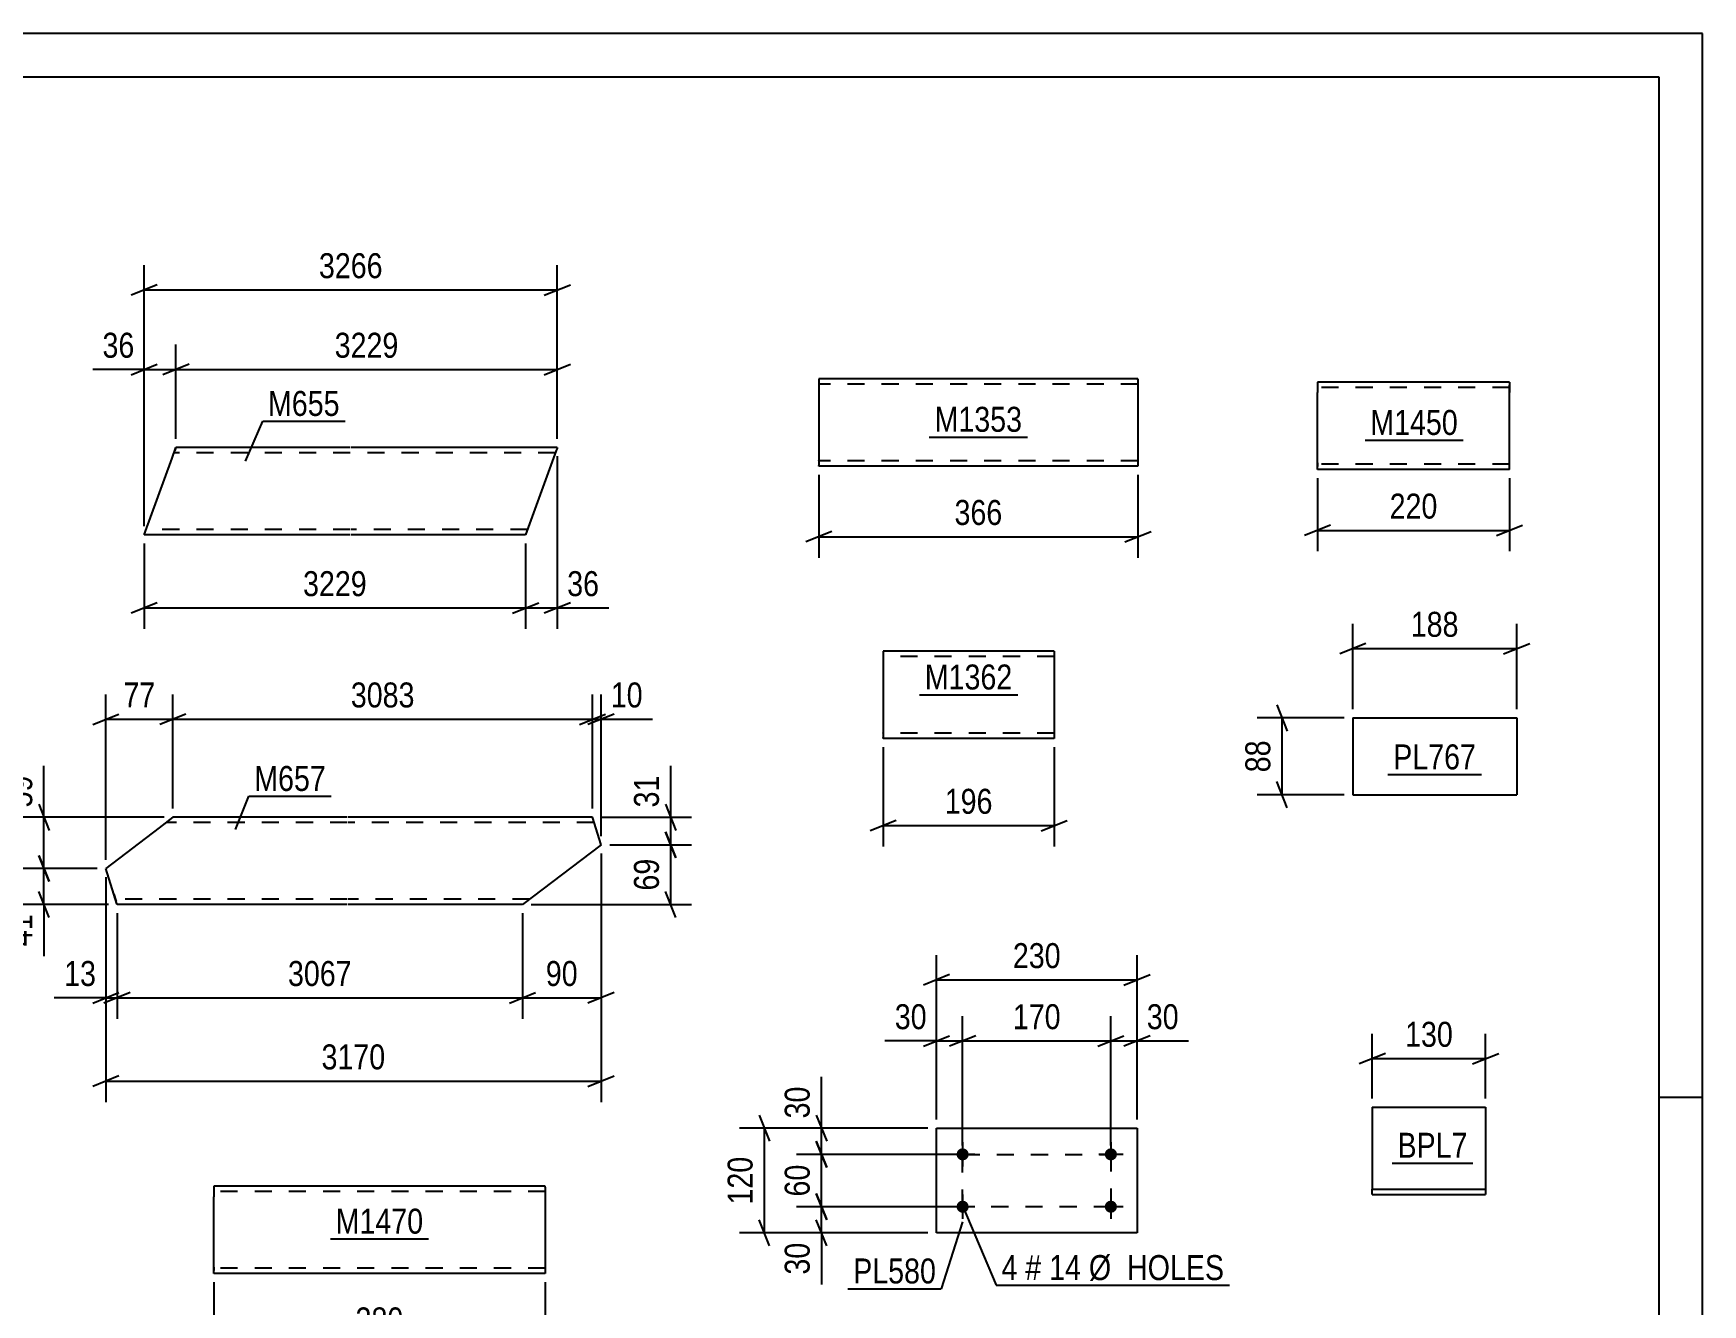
# Model space of a CAD drawing. Header units: millimetres. Extents: x 0 to 594, y 0 to 420.
# Drawn here: x 402.6 to 594, y 274.3 to 420 of the extents above; entities that cross this region are included whole.
import ezdxf

# ---------------------------------------------------------------- set-up
doc = ezdxf.new("R2010")
doc.units = ezdxf.units.MM
doc.linetypes.add('DXK_LINE_DOT2', pattern=[3.9198, 1.9599, -1.9599])
doc.styles.add('Arial Narrow', font='ARIALN.TTF', dxfattribs={"height": 0.2})

# ---------------------------------------------------------------- blocks, each defined once
blk = doc.blocks.new('Unknown-232816030-39086 - 69771')
at = {"color": 5, "linetype": 'Continuous'}
for p, q in [((594, 420), (0, 420)), ((594, 0), (594, 420)), ((589, 415), (5, 415)), ((589, 5), (589, 415)), ((594, 298), (589, 298))]:
    blk.add_line(p, q, dxfattribs=at)
blk = doc.blocks.new('Part-232816030-69908 - 69907')
at = {"color": 2, "linetype": 'Continuous'}
for p, q in [((529.25, 380.39), (492.65, 380.39)), ((492.65, 380.39), (492.65, 370.48)), ((529.25, 380.39), (529.25, 370.39)), ((492.65, 370.39), (492.65, 370.48)), ((529.25, 370.39), (492.65, 370.39))]:
    blk.add_line(p, q, dxfattribs=at)
at = {"color": 7, "linetype": 'DXK_LINE_DOT2'}
for p, q in [((529.25, 379.79), (492.65, 379.79)), ((529.25, 380.29), (529.25, 380.39)), ((492.65, 370.99), (492.65, 371.03)), ((529.25, 370.99), (492.65, 370.99)), ((529.25, 370.99), (529.25, 371.03))]:
    blk.add_line(p, q, dxfattribs=at)
blk = doc.blocks.new('Part-232816030-69915 - 69914')
at = {"color": 2, "linetype": 'Continuous'}
for p, q in [((506.14, 282.5), (506.14, 294.5)), ((506.14, 294.5), (529.14, 294.5)), ((529.14, 294.5), (529.14, 282.5)), ((529.14, 282.5), (506.14, 282.5))]:
    blk.add_line(p, q, dxfattribs=at)
blk = doc.blocks.new('Bolt-232816030-69916 - 69914')
at = {"linetype": 'Continuous'}
for points in [[(509.14, 290.8, -1), (509.14, 292.2, -1)], [(526.14, 290.8, -1), (526.14, 292.2, -1)], [(509.14, 284.8, -1), (509.14, 286.2, -1)], [(526.14, 284.8, -1), (526.14, 286.2, -1)]]:
    blk.add_hatch(color=1, dxfattribs=at).paths.add_polyline_path(points)
at = {"color": 1, "linetype": 'Continuous'}
for p, q in [((509.14, 292.9), (509.14, 290.1)), ((526.14, 292.9), (526.14, 290.1)), ((510.54, 291.5), (507.74, 291.5)), ((527.54, 291.5), (524.74, 291.5)), ((510.54, 285.5), (507.74, 285.5)), ((509.14, 286.9), (509.14, 284.1)), ((527.54, 285.5), (524.74, 285.5)), ((526.14, 286.9), (526.14, 284.1))]:
    blk.add_line(p, q, dxfattribs=at)
blk = doc.blocks.new('Part-232816030-70000 - 69999')
at = {"color": 2, "linetype": 'Continuous'}
for p, q in [((549.84, 380.02), (549.84, 378.82)), ((571.85, 380.02), (549.84, 380.02)), ((571.85, 380.02), (571.85, 379.93)), ((571.85, 379.93), (571.85, 378.82)), ((549.84, 370.76), (549.84, 378.82)), ((571.85, 370.02), (571.85, 378.82)), ((549.84, 370.11), (549.84, 370.76)), ((549.84, 370.02), (549.84, 370.11)), ((571.85, 370.02), (549.84, 370.02))]:
    blk.add_line(p, q, dxfattribs=at)
at = {"color": 7, "linetype": 'DXK_LINE_DOT2'}
for p, q in [((571.85, 379.42), (549.84, 379.42)), ((571.85, 378.82), (571.85, 379.67)), ((549.84, 370.76), (549.84, 370.37)), ((549.84, 370.62), (549.84, 370.66)), ((571.85, 370.62), (549.84, 370.62)), ((549.84, 370.02), (549.84, 370.02)), ((571.85, 370.62), (571.85, 370.66))]:
    blk.add_line(p, q, dxfattribs=at)
blk = doc.blocks.new('Part-232816030-70007 - 70006')
at = {"color": 2, "linetype": 'Continuous'}
for p, q in [((519.64, 349.19), (500.02, 349.19)), ((500.02, 349.19), (500.02, 339.28)), ((519.64, 349.19), (519.64, 339.19)), ((500.02, 339.19), (500.02, 339.28)), ((519.64, 339.19), (500.02, 339.19))]:
    blk.add_line(p, q, dxfattribs=at)
at = {"color": 7, "linetype": 'DXK_LINE_DOT2'}
for p, q in [((519.64, 348.59), (500.02, 348.59)), ((500.02, 339.79), (500.02, 339.84)), ((519.64, 339.79), (500.02, 339.79)), ((519.64, 339.79), (519.64, 339.84))]:
    blk.add_line(p, q, dxfattribs=at)
blk = doc.blocks.new('Part-232816030-70017 - 70016')
at = {"color": 2, "linetype": 'Continuous'}
for p, q in [((423.25, 287.84), (423.25, 286.64)), ((461.27, 287.84), (423.25, 287.84)), ((461.27, 287.75), (461.27, 287.84)), ((461.27, 287.75), (461.27, 286.64)), ((423.25, 278.58), (423.25, 286.64)), ((461.27, 286.64), (461.27, 277.84)), ((423.25, 277.93), (423.25, 278.58)), ((423.25, 277.84), (423.25, 277.93)), ((461.27, 277.84), (423.25, 277.84))]:
    blk.add_line(p, q, dxfattribs=at)
at = {"color": 7, "linetype": 'DXK_LINE_DOT2'}
for p, q in [((461.27, 287.24), (423.25, 287.24)), ((461.27, 287.49), (461.27, 286.64)), ((423.25, 278.58), (423.25, 278.19)), ((423.25, 278.44), (423.25, 278.49)), ((461.27, 278.44), (423.25, 278.44)), ((423.25, 277.84), (423.25, 277.84)), ((461.27, 278.49), (461.27, 278.58)), ((461.27, 278.44), (461.27, 278.49)), ((461.27, 278.44), (461.27, 278.49))]:
    blk.add_line(p, q, dxfattribs=at)
blk = doc.blocks.new('Part-232816030-70041 - 70040')
at = {"color": 2, "linetype": 'Continuous'}
for p, q in [((553.88, 341.53), (553.88, 332.73)), ((553.88, 341.53), (572.68, 341.53)), ((572.68, 341.53), (572.68, 332.73)), ((553.88, 332.73), (572.68, 332.73))]:
    blk.add_line(p, q, dxfattribs=at)
blk = doc.blocks.new('Part-232816030-70048 - 70047')
at = {"color": 2, "linetype": 'Continuous'}
for p, q in [((556.12, 296.9), (556.12, 287.5)), ((556.12, 296.9), (569.12, 296.9)), ((569.12, 296.9), (569.12, 296.86)), ((569.12, 296.86), (569.12, 287.5)), ((556.12, 287.5), (569.12, 287.5)), ((556.12, 286.95), (556.12, 287.5)), ((569.12, 287.5), (569.12, 287.46)), ((569.12, 287.46), (569.12, 286.95)), ((556.12, 286.9), (556.12, 286.95)), ((556.12, 286.9), (569.12, 286.9)), ((569.12, 286.9), (569.12, 286.95))]:
    blk.add_line(p, q, dxfattribs=at)
at = {"color": 7, "linetype": 'DXK_LINE_DOT2'}
for p, q in [((569.12, 287.5), (569.12, 286.9)), ((556.12, 286.9), (556.12, 286.95))]:
    blk.add_line(p, q, dxfattribs=at)
blk = doc.blocks.new('Part-232816030-55037 - 55036')
at = {"color": 2, "linetype": 'Continuous'}
for p, q in [((418.48, 371.32), (418.92, 372.52)), ((438.92, 372.52), (418.92, 372.52)), ((462.66, 372.52), (439.02, 372.52)), ((462.53, 372.17), (459.02, 362.52)), ((462.63, 372.43), (462.53, 372.17)), ((462.66, 372.52), (462.63, 372.43)), ((415.28, 362.52), (418.48, 371.32)), ((438.92, 362.52), (415.28, 362.52)), ((459.02, 362.52), (439.02, 362.52))]:
    blk.add_line(p, q, dxfattribs=at)
at = {"color": 7, "linetype": 'DXK_LINE_DOT2'}
for p, q in [((438.92, 371.92), (418.7, 371.92)), ((418.89, 372.43), (418.79, 372.17)), ((418.92, 372.52), (418.89, 372.43)), ((462.44, 371.92), (439.02, 371.92)), ((415.28, 362.52), (415.32, 362.61)), ((438.92, 363.12), (415.5, 363.12)), ((459.24, 363.12), (439.02, 363.12))]:
    blk.add_line(p, q, dxfattribs=at)
blk = doc.blocks.new('Part-232816030-55053 - 55052')
at = {"color": 2, "linetype": 'Continuous'}
for p, q in [((418.57, 330.14), (417, 328.94)), ((438.57, 330.14), (418.57, 330.14)), ((466.69, 330.14), (438.67, 330.14)), ((467.67, 326.99), (466.69, 330.14)), ((417, 328.94), (410.88, 324.27)), ((467.67, 326.99), (458.67, 320.14)), ((411.79, 321.34), (410.88, 324.27)), ((412.14, 320.23), (411.79, 321.34)), ((412.17, 320.14), (412.14, 320.23)), ((438.57, 320.14), (412.17, 320.14)), ((458.67, 320.14), (438.67, 320.14))]:
    blk.add_line(p, q, dxfattribs=at)
at = {"color": 7, "linetype": 'DXK_LINE_DOT2'}
for p, q in [((418.57, 330.14), (417.6, 329.4)), ((438.57, 329.54), (417.79, 329.54)), ((466.87, 329.54), (438.67, 329.54)), ((411.79, 321.34), (412.06, 320.49)), ((438.57, 320.74), (411.98, 320.74)), ((459.46, 320.74), (438.67, 320.74))]:
    blk.add_line(p, q, dxfattribs=at)
blk = doc.blocks.new('Rectangle-232816030-71091 - 69914')
at = {"color": 1, "linetype": 'DXK_LINE_DOT2'}
blk.add_lwpolyline([(509.14, 291.5), (526.14, 291.5), (526.14, 285.5), (509.14, 285.5), (509.14, 291.5)], close=True, dxfattribs=at)
blk = doc.blocks.new('StraightDimension-232816030-70230 - 69907')
at = {"color": 7, "linetype": 'Continuous'}
for p, q in [((492.65, 369.39), (492.65, 359.9)), ((529.25, 369.39), (529.25, 359.9)), ((494.15, 362.9), (491.15, 361.7)), ((492.65, 362.3), (529.25, 362.3)), ((527.75, 361.7), (530.75, 362.9))]:
    blk.add_line(p, q, dxfattribs=at)
at = {"color": 0}
blk.add_wipeout([(514.29, 363.05), (514.29, 367.25), (507.61, 367.25), (507.61, 363.05)], dxfattribs=at)
at = {"color": 3, "style": 'Arial Narrow'}
blk.add_text('366', height=2.863, dxfattribs=at).set_placement((508.21, 363.65))
blk = doc.blocks.new('StraightDimension-232816030-70234 - 69914')
at = {"color": 7, "linetype": 'Continuous'}
for p, q in [((492.35, 296), (493.55, 293)), ((505.14, 294.5), (490.1, 294.5)), ((493.55, 290), (492.35, 293)), ((492.95, 291.5), (492.95, 294.5)), ((508.14, 291.5), (490.1, 291.5))]:
    blk.add_line(p, q, dxfattribs=at)
at = {"color": 0}
blk.add_wipeout([(492.2, 299.88), (488, 299.88), (488, 295.02), (492.2, 295.02)], dxfattribs=at)
at = {"color": 7, "linetype": 'Continuous'}
blk.add_line((492.95, 294.5), (492.95, 300.4), dxfattribs=at)
blk.add_line((492.95, 294.5), (492.95, 300.4), dxfattribs=at)
at = {"color": 3, "style": 'Arial Narrow'}
blk.add_text('30', height=2.863, rotation=90.0002, dxfattribs=at).set_placement((491.6, 295.62))
blk = doc.blocks.new('StraightDimension-232816030-70246 - 69914')
at = {"color": 7, "linetype": 'Continuous'}
for p, q in [((485.8, 296), (487, 293)), ((505.14, 294.5), (483.55, 294.5)), ((486.4, 282.5), (486.4, 294.5)), ((487, 281), (485.8, 284)), ((505.14, 282.5), (483.55, 282.5))]:
    blk.add_line(p, q, dxfattribs=at)
at = {"color": 0}
blk.add_wipeout([(485.65, 291.84), (481.45, 291.84), (481.45, 285.15), (485.65, 285.15)], dxfattribs=at)
at = {"color": 3, "style": 'Arial Narrow'}
blk.add_text('120', height=2.863, rotation=90.0002, dxfattribs=at).set_placement((485.05, 285.75))
blk = doc.blocks.new('StraightDimension-232816030-70235 - 69914')
at = {"color": 7, "linetype": 'Continuous'}
for p, q in [((492.35, 293), (493.55, 290)), ((508.14, 291.5), (490.1, 291.5)), ((492.95, 285.5), (492.95, 291.5)), ((508.14, 285.5), (490.1, 285.5)), ((493.55, 284), (492.35, 287))]:
    blk.add_line(p, q, dxfattribs=at)
at = {"color": 0}
blk.add_wipeout([(492.2, 290.93), (488, 290.93), (488, 286.07), (492.2, 286.07)], dxfattribs=at)
at = {"color": 3, "style": 'Arial Narrow'}
blk.add_text('60', height=2.863, rotation=90.0002, dxfattribs=at).set_placement((491.6, 286.67))
blk = doc.blocks.new('StraightDimension-232816030-70236 - 69914')
at = {"color": 7, "linetype": 'Continuous'}
for p, q in [((508.14, 285.5), (490.1, 285.5)), ((492.35, 287), (493.55, 284)), ((492.95, 282.5), (492.95, 285.5)), ((493.55, 281), (492.35, 284)), ((505.14, 282.5), (490.1, 282.5))]:
    blk.add_line(p, q, dxfattribs=at)
at = {"color": 0}
blk.add_wipeout([(492.2, 281.97), (488, 281.97), (488, 277.12), (492.2, 277.12)], dxfattribs=at)
at = {"color": 7, "linetype": 'Continuous'}
blk.add_line((492.95, 282.5), (492.95, 276.59), dxfattribs=at)
blk.add_line((492.95, 282.5), (492.95, 276.59), dxfattribs=at)
at = {"color": 3, "style": 'Arial Narrow'}
blk.add_text('30', height=2.863, rotation=90.0002, dxfattribs=at).set_placement((491.6, 277.72))
blk = doc.blocks.new('StraightDimension-232816030-70250 - 69914')
at = {"color": 7, "linetype": 'Continuous'}
for p, q in [((526.14, 292.5), (526.14, 307.35)), ((529.14, 295.5), (529.14, 307.35)), ((524.64, 303.9), (527.64, 305.1)), ((526.14, 304.5), (529.14, 304.5)), ((530.64, 305.1), (527.64, 303.9))]:
    blk.add_line(p, q, dxfattribs=at)
at = {"color": 0}
blk.add_wipeout([(534.52, 305.25), (534.52, 309.45), (529.66, 309.45), (529.66, 305.25)], dxfattribs=at)
at = {"color": 7, "linetype": 'Continuous'}
blk.add_line((529.14, 304.5), (535.04, 304.5), dxfattribs=at)
blk.add_line((529.14, 304.5), (535.04, 304.5), dxfattribs=at)
at = {"color": 3, "style": 'Arial Narrow'}
blk.add_text('30', height=2.863, dxfattribs=at).set_placement((530.26, 305.85))
blk = doc.blocks.new('StraightDimension-232816030-70251 - 69914')
at = {"color": 7, "linetype": 'Continuous'}
for p, q in [((509.14, 292.5), (509.14, 307.35)), ((526.14, 292.5), (526.14, 307.35)), ((510.64, 305.1), (507.64, 303.9)), ((509.14, 304.5), (526.14, 304.5)), ((524.64, 303.9), (527.64, 305.1))]:
    blk.add_line(p, q, dxfattribs=at)
at = {"color": 0}
blk.add_wipeout([(520.98, 305.25), (520.98, 309.45), (514.3, 309.45), (514.3, 305.25)], dxfattribs=at)
at = {"color": 3, "style": 'Arial Narrow'}
blk.add_text('170', height=2.863, dxfattribs=at).set_placement((514.9, 305.85))
blk = doc.blocks.new('StraightDimension-232816030-70252 - 69914')
at = {"color": 7, "linetype": 'Continuous'}
for p, q in [((506.14, 295.5), (506.14, 307.35)), ((509.14, 292.5), (509.14, 307.35)), ((504.64, 303.9), (507.64, 305.1)), ((506.14, 304.5), (509.14, 304.5)), ((510.64, 305.1), (507.64, 303.9))]:
    blk.add_line(p, q, dxfattribs=at)
at = {"color": 0}
blk.add_wipeout([(505.61, 305.25), (505.61, 309.45), (500.76, 309.45), (500.76, 305.25)], dxfattribs=at)
at = {"color": 7, "linetype": 'Continuous'}
blk.add_line((506.14, 304.5), (500.23, 304.5), dxfattribs=at)
blk.add_line((506.14, 304.5), (500.23, 304.5), dxfattribs=at)
at = {"color": 3, "style": 'Arial Narrow'}
blk.add_text('30', height=2.863, dxfattribs=at).set_placement((501.36, 305.85))
blk = doc.blocks.new('StraightDimension-232816030-70262 - 69914')
at = {"color": 7, "linetype": 'Continuous'}
for p, q in [((506.14, 295.5), (506.14, 314.35)), ((529.14, 295.5), (529.14, 314.35)), ((507.64, 312.1), (504.64, 310.9)), ((527.64, 310.9), (530.64, 312.1)), ((506.14, 311.5), (529.14, 311.5))]:
    blk.add_line(p, q, dxfattribs=at)
at = {"color": 0}
blk.add_wipeout([(520.98, 312.25), (520.98, 316.45), (514.3, 316.45), (514.3, 312.25)], dxfattribs=at)
at = {"color": 3, "style": 'Arial Narrow'}
blk.add_text('230', height=2.863, dxfattribs=at).set_placement((514.9, 312.85))
blk = doc.blocks.new('StraightDimension-232816030-70274 - 69999')
at = {"color": 7, "linetype": 'Continuous'}
for p, q in [((549.84, 369.02), (549.84, 360.63)), ((571.85, 369.02), (571.85, 360.63)), ((551.34, 363.63), (548.34, 362.43)), ((549.84, 363.03), (571.85, 363.03)), ((570.35, 362.43), (573.35, 363.63))]:
    blk.add_line(p, q, dxfattribs=at)
at = {"color": 0}
blk.add_wipeout([(564.19, 363.78), (564.19, 367.98), (557.51, 367.98), (557.51, 363.78)], dxfattribs=at)
at = {"color": 3, "style": 'Arial Narrow'}
blk.add_text('220', height=2.863, dxfattribs=at).set_placement((558.11, 364.38))
blk = doc.blocks.new('StraightDimension-232816030-70278 - 70006')
at = {"color": 7, "linetype": 'Continuous'}
for p, q in [((500.02, 338.19), (500.02, 326.79)), ((519.64, 338.19), (519.64, 326.79)), ((501.52, 329.79), (498.52, 328.59)), ((518.14, 328.59), (521.14, 329.79)), ((500.02, 329.19), (519.64, 329.19))]:
    blk.add_line(p, q, dxfattribs=at)
at = {"color": 0}
blk.add_wipeout([(513.17, 329.94), (513.17, 334.14), (506.49, 334.14), (506.49, 329.94)], dxfattribs=at)
at = {"color": 3, "style": 'Arial Narrow'}
blk.add_text('196', height=2.863, dxfattribs=at).set_placement((507.09, 330.54))
blk = doc.blocks.new('StraightDimension-232816030-70282 - 70016')
at = {"color": 7, "linetype": 'Continuous'}
for p, q in [((423.25, 276.84), (423.25, 267.34)), ((461.27, 276.84), (461.27, 267.34)), ((424.75, 270.34), (421.75, 269.14)), ((459.77, 269.14), (462.77, 270.34)), ((423.25, 269.74), (461.27, 269.74))]:
    blk.add_line(p, q, dxfattribs=at)
at = {"color": 0}
blk.add_wipeout([(445.6, 270.49), (445.6, 274.69), (438.92, 274.69), (438.92, 270.49)], dxfattribs=at)
at = {"color": 3, "style": 'Arial Narrow'}
blk.add_text('380', height=2.863, dxfattribs=at).set_placement((439.52, 271.09))
blk = doc.blocks.new('StraightDimension-232816030-70286 - 70040')
at = {"color": 7, "linetype": 'Continuous'}
for p, q in [((545.17, 343.03), (546.37, 340.03)), ((552.88, 341.53), (542.92, 341.53)), ((545.77, 332.73), (545.77, 341.53)), ((546.37, 331.23), (545.17, 334.23)), ((552.88, 332.73), (542.92, 332.73))]:
    blk.add_line(p, q, dxfattribs=at)
at = {"color": 0}
blk.add_wipeout([(545.02, 339.56), (540.82, 339.56), (540.82, 334.7), (545.02, 334.7)], dxfattribs=at)
at = {"color": 3, "style": 'Arial Narrow'}
blk.add_text('88', height=2.863, rotation=90.0002, dxfattribs=at).set_placement((544.42, 335.3))
blk = doc.blocks.new('StraightDimension-232816030-70290 - 70040')
at = {"color": 7, "linetype": 'Continuous'}
for p, q in [((553.88, 342.53), (553.88, 352.33)), ((572.68, 342.53), (572.68, 352.33)), ((555.38, 350.08), (552.38, 348.88)), ((553.88, 349.48), (572.68, 349.48)), ((571.18, 348.88), (574.18, 350.08))]:
    blk.add_line(p, q, dxfattribs=at)
at = {"color": 0}
blk.add_wipeout([(566.62, 350.23), (566.62, 354.43), (559.93, 354.43), (559.93, 350.23)], dxfattribs=at)
at = {"color": 3, "style": 'Arial Narrow'}
blk.add_text('188', height=2.863, dxfattribs=at).set_placement((560.53, 350.83))
blk = doc.blocks.new('StraightDimension-232816030-70294 - 70047')
at = {"color": 7, "linetype": 'Continuous'}
for p, q in [((556.12, 297.9), (556.12, 305.33)), ((569.12, 297.9), (569.12, 305.33)), ((557.62, 303.08), (554.62, 301.88)), ((556.12, 302.48), (569.12, 302.48)), ((567.62, 301.88), (570.62, 303.08))]:
    blk.add_line(p, q, dxfattribs=at)
at = {"color": 0}
blk.add_wipeout([(565.97, 303.23), (565.97, 307.43), (559.28, 307.43), (559.28, 303.23)], dxfattribs=at)
at = {"color": 3, "style": 'Arial Narrow'}
blk.add_text('130', height=2.863, dxfattribs=at).set_placement((559.88, 303.83))
blk = doc.blocks.new('StraightDimension-232816030-56504 - 55036')
at = {"color": 7, "linetype": 'Continuous'}
for p, q in [((415.28, 361.52), (415.28, 351.74)), ((459.02, 361.52), (459.02, 351.74)), ((416.78, 354.74), (413.78, 353.54)), ((415.28, 354.14), (459.02, 354.14)), ((457.52, 353.54), (460.52, 354.74))]:
    blk.add_line(p, q, dxfattribs=at)
at = {"color": 0}
blk.add_wipeout([(441.41, 354.89), (441.41, 359.09), (432.9, 359.09), (432.9, 354.89)], dxfattribs=at)
at = {"color": 3, "style": 'Arial Narrow'}
blk.add_text('3229', height=2.863, dxfattribs=at).set_placement((433.5, 355.49))
blk = doc.blocks.new('StraightDimension-232816030-56468 - 55036')
at = {"color": 7, "linetype": 'Continuous'}
for p, q in [((418.92, 373.52), (418.92, 384.32)), ((462.66, 373.52), (462.66, 384.32)), ((420.42, 382.07), (417.42, 380.87)), ((418.92, 381.47), (462.66, 381.47)), ((461.16, 380.87), (464.16, 382.07))]:
    blk.add_line(p, q, dxfattribs=at)
at = {"color": 0}
blk.add_wipeout([(445.05, 382.22), (445.05, 386.42), (436.53, 386.42), (436.53, 382.22)], dxfattribs=at)
at = {"color": 3, "style": 'Arial Narrow'}
blk.add_text('3229', height=2.863, dxfattribs=at).set_placement((437.13, 382.82))
blk = doc.blocks.new('StraightDimension-232816030-56469 - 55036')
at = {"color": 7, "linetype": 'Continuous'}
for p, q in [((415.28, 363.52), (415.28, 384.32)), ((418.92, 373.52), (418.92, 384.32)), ((413.78, 380.87), (416.78, 382.07)), ((415.28, 381.47), (418.92, 381.47)), ((420.42, 382.07), (417.42, 380.87))]:
    blk.add_line(p, q, dxfattribs=at)
at = {"color": 0}
blk.add_wipeout([(414.76, 382.22), (414.76, 386.42), (409.9, 386.42), (409.9, 382.22)], dxfattribs=at)
at = {"color": 7, "linetype": 'Continuous'}
blk.add_line((415.28, 381.47), (409.38, 381.47), dxfattribs=at)
blk.add_line((415.28, 381.47), (409.38, 381.47), dxfattribs=at)
at = {"color": 3, "style": 'Arial Narrow'}
blk.add_text('36', height=2.863, dxfattribs=at).set_placement((410.5, 382.82))
blk = doc.blocks.new('StraightDimension-232816030-56503 - 55036')
at = {"color": 7, "linetype": 'Continuous'}
for p, q in [((462.66, 371.52), (462.66, 351.74)), ((459.02, 361.52), (459.02, 351.74)), ((457.52, 353.54), (460.52, 354.74)), ((459.02, 354.14), (462.66, 354.14)), ((464.16, 354.74), (461.16, 353.54))]:
    blk.add_line(p, q, dxfattribs=at)
at = {"color": 0}
blk.add_wipeout([(468.04, 354.89), (468.04, 359.09), (463.19, 359.09), (463.19, 354.89)], dxfattribs=at)
at = {"color": 7, "linetype": 'Continuous'}
blk.add_line((462.66, 354.14), (468.57, 354.14), dxfattribs=at)
blk.add_line((462.66, 354.14), (468.57, 354.14), dxfattribs=at)
at = {"color": 3, "style": 'Arial Narrow'}
blk.add_text('36', height=2.863, dxfattribs=at).set_placement((463.79, 355.49))
blk = doc.blocks.new('StraightDimension-232816030-56538 - 55036')
at = {"color": 7, "linetype": 'Continuous'}
for p, q in [((415.28, 363.52), (415.28, 393.44)), ((462.66, 373.52), (462.66, 393.44)), ((416.78, 391.19), (413.78, 389.99)), ((415.28, 390.59), (462.66, 390.59)), ((461.16, 389.99), (464.16, 391.19))]:
    blk.add_line(p, q, dxfattribs=at)
at = {"color": 0}
blk.add_wipeout([(443.23, 391.34), (443.23, 395.54), (434.72, 395.54), (434.72, 391.34)], dxfattribs=at)
at = {"color": 3, "style": 'Arial Narrow'}
blk.add_text('3266', height=2.863, dxfattribs=at).set_placement((435.32, 391.94))
blk = doc.blocks.new('StraightDimension-232816030-56627 - 55052')
at = {"color": 7, "linetype": 'Continuous'}
for p, q in [((412.17, 319.14), (412.17, 307.05)), ((458.67, 319.14), (458.67, 307.05)), ((413.67, 310.05), (410.67, 308.85)), ((412.17, 309.45), (458.67, 309.45)), ((457.17, 308.85), (460.17, 310.05))]:
    blk.add_line(p, q, dxfattribs=at)
at = {"color": 0}
blk.add_wipeout([(439.68, 310.2), (439.68, 314.4), (431.17, 314.4), (431.17, 310.2)], dxfattribs=at)
at = {"color": 3, "style": 'Arial Narrow'}
blk.add_text('3067', height=2.863, dxfattribs=at).set_placement((431.77, 310.8))
blk = doc.blocks.new('StraightDimension-232816030-56549 - 55052')
at = {"color": 7, "linetype": 'Continuous'}
for p, q in [((466.69, 331.14), (466.69, 344.23)), ((467.67, 327.99), (467.67, 344.23)), ((465.19, 340.78), (468.19, 341.98)), ((469.17, 341.98), (466.17, 340.78)), ((466.69, 341.38), (467.67, 341.38))]:
    blk.add_line(p, q, dxfattribs=at)
at = {"color": 0}
blk.add_wipeout([(473.05, 342.13), (473.05, 346.33), (468.19, 346.33), (468.19, 342.13)], dxfattribs=at)
at = {"color": 7, "linetype": 'Continuous'}
blk.add_line((467.67, 341.38), (473.57, 341.38), dxfattribs=at)
blk.add_line((467.67, 341.38), (473.57, 341.38), dxfattribs=at)
at = {"color": 3, "style": 'Arial Narrow'}
blk.add_text('10', height=2.863, dxfattribs=at).set_placement((468.79, 342.73))
blk = doc.blocks.new('StraightDimension-232816030-56550 - 55052')
at = {"color": 7, "linetype": 'Continuous'}
for p, q in [((418.57, 331.14), (418.57, 344.23)), ((466.69, 331.14), (466.69, 344.23)), ((420.07, 341.98), (417.07, 340.78)), ((418.57, 341.38), (466.69, 341.38)), ((465.19, 340.78), (468.19, 341.98))]:
    blk.add_line(p, q, dxfattribs=at)
at = {"color": 0}
blk.add_wipeout([(446.89, 342.13), (446.89, 346.33), (438.38, 346.33), (438.38, 342.13)], dxfattribs=at)
at = {"color": 3, "style": 'Arial Narrow'}
blk.add_text('3083', height=2.863, dxfattribs=at).set_placement((438.98, 342.73))
blk = doc.blocks.new('StraightDimension-232816030-56551 - 55052')
at = {"color": 7, "linetype": 'Continuous'}
for p, q in [((410.88, 325.27), (410.88, 344.23)), ((418.57, 331.14), (418.57, 344.23)), ((409.38, 340.78), (412.38, 341.98)), ((410.88, 341.38), (418.57, 341.38)), ((420.07, 341.98), (417.07, 340.78))]:
    blk.add_line(p, q, dxfattribs=at)
at = {"color": 0}
blk.add_wipeout([(417.15, 342.13), (417.15, 346.33), (412.3, 346.33), (412.3, 342.13)], dxfattribs=at)
at = {"color": 3, "style": 'Arial Narrow'}
blk.add_text('77', height=2.863, dxfattribs=at).set_placement((412.9, 342.73))
blk = doc.blocks.new('StraightDimension-232816030-56626 - 55052')
at = {"color": 7, "linetype": 'Continuous'}
for p, q in [((467.67, 325.99), (467.67, 307.05)), ((458.67, 319.14), (458.67, 307.05)), ((457.17, 308.85), (460.17, 310.05)), ((458.67, 309.45), (467.67, 309.45)), ((469.17, 310.05), (466.17, 308.85))]:
    blk.add_line(p, q, dxfattribs=at)
at = {"color": 0}
blk.add_wipeout([(465.6, 310.2), (465.6, 314.4), (460.74, 314.4), (460.74, 310.2)], dxfattribs=at)
at = {"color": 3, "style": 'Arial Narrow'}
blk.add_text('90', height=2.863, dxfattribs=at).set_placement((461.34, 310.8))
blk = doc.blocks.new('StraightDimension-232816030-56756 - 55052')
at = {"color": 7, "linetype": 'Continuous'}
for p, q in [((475.06, 331.64), (476.26, 328.64)), ((467.69, 330.14), (478.06, 330.14)), ((475.66, 326.99), (475.66, 330.14)), ((476.26, 325.49), (475.06, 328.49)), ((468.67, 326.99), (478.06, 326.99))]:
    blk.add_line(p, q, dxfattribs=at)
at = {"color": 0}
blk.add_wipeout([(474.91, 335.52), (470.71, 335.52), (470.71, 330.67), (474.91, 330.67)], dxfattribs=at)
at = {"color": 7, "linetype": 'Continuous'}
blk.add_line((475.66, 330.14), (475.66, 336.05), dxfattribs=at)
blk.add_line((475.66, 330.14), (475.66, 336.05), dxfattribs=at)
at = {"color": 3, "style": 'Arial Narrow'}
blk.add_text('31', height=2.863, rotation=90.0002, dxfattribs=at).set_placement((474.31, 331.27))
blk = doc.blocks.new('StraightDimension-232816030-56628 - 55052')
at = {"color": 7, "linetype": 'Continuous'}
for p, q in [((410.88, 323.27), (410.88, 307.05)), ((412.17, 319.14), (412.17, 307.05)), ((409.38, 308.85), (412.38, 310.05)), ((413.67, 310.05), (410.67, 308.85)), ((410.88, 309.45), (412.17, 309.45))]:
    blk.add_line(p, q, dxfattribs=at)
at = {"color": 0}
blk.add_wipeout([(410.35, 310.2), (410.35, 314.4), (405.5, 314.4), (405.5, 310.2)], dxfattribs=at)
at = {"color": 7, "linetype": 'Continuous'}
blk.add_line((410.88, 309.45), (404.97, 309.45), dxfattribs=at)
blk.add_line((410.88, 309.45), (404.97, 309.45), dxfattribs=at)
at = {"color": 3, "style": 'Arial Narrow'}
blk.add_text('13', height=2.863, dxfattribs=at).set_placement((406.1, 310.8))
blk = doc.blocks.new('StraightDimension-232816030-56707 - 55052')
at = {"color": 7, "linetype": 'Continuous'}
for p, q in [((403.19, 331.64), (404.39, 328.64)), ((417.57, 330.14), (400.94, 330.14)), ((403.79, 324.27), (403.79, 330.14)), ((404.39, 322.77), (403.19, 325.77)), ((409.88, 324.27), (400.94, 324.27))]:
    blk.add_line(p, q, dxfattribs=at)
at = {"color": 0}
blk.add_wipeout([(403.04, 335.52), (398.84, 335.52), (398.84, 330.67), (403.04, 330.67)], dxfattribs=at)
at = {"color": 7, "linetype": 'Continuous'}
blk.add_line((403.79, 330.14), (403.79, 336.05), dxfattribs=at)
blk.add_line((403.79, 330.14), (403.79, 336.05), dxfattribs=at)
at = {"color": 3, "style": 'Arial Narrow'}
blk.add_text('59', height=2.863, rotation=90.0002, dxfattribs=at).set_placement((402.44, 331.27))
blk = doc.blocks.new('StraightDimension-232816030-56708 - 55052')
at = {"color": 7, "linetype": 'Continuous'}
for p, q in [((403.19, 325.77), (404.39, 322.77)), ((409.88, 324.27), (400.94, 324.27)), ((403.79, 320.14), (403.79, 324.27)), ((404.39, 318.64), (403.19, 321.64)), ((411.17, 320.14), (400.94, 320.14))]:
    blk.add_line(p, q, dxfattribs=at)
at = {"color": 0}
blk.add_wipeout([(403.04, 319.62), (398.84, 319.62), (398.84, 314.76), (403.04, 314.76)], dxfattribs=at)
at = {"color": 7, "linetype": 'Continuous'}
blk.add_line((403.79, 320.14), (403.79, 314.23), dxfattribs=at)
blk.add_line((403.79, 320.14), (403.79, 314.23), dxfattribs=at)
at = {"color": 3, "style": 'Arial Narrow'}
blk.add_text('41', height=2.863, rotation=90.0002, dxfattribs=at).set_placement((402.44, 315.36))
blk = doc.blocks.new('StraightDimension-232816030-56757 - 55052')
at = {"color": 7, "linetype": 'Continuous'}
for p, q in [((475.06, 328.49), (476.26, 325.49)), ((468.67, 326.99), (478.06, 326.99)), ((475.66, 320.14), (475.66, 326.99)), ((476.26, 318.64), (475.06, 321.64)), ((459.67, 320.14), (478.06, 320.14))]:
    blk.add_line(p, q, dxfattribs=at)
at = {"color": 0}
blk.add_wipeout([(474.91, 326), (470.71, 326), (470.71, 321.14), (474.91, 321.14)], dxfattribs=at)
at = {"color": 3, "style": 'Arial Narrow'}
blk.add_text('69', height=2.863, rotation=90.0002, dxfattribs=at).set_placement((474.31, 321.74))
blk = doc.blocks.new('StraightDimension-232816030-56841 - 55052')
at = {"color": 7, "linetype": 'Continuous'}
for p, q in [((467.67, 325.99), (467.67, 297.49)), ((410.88, 323.27), (410.88, 297.49)), ((412.38, 300.49), (409.38, 299.29)), ((410.88, 299.89), (467.67, 299.89)), ((466.17, 299.29), (469.17, 300.49))]:
    blk.add_line(p, q, dxfattribs=at)
at = {"color": 0}
blk.add_wipeout([(443.53, 300.64), (443.53, 304.84), (435.02, 304.84), (435.02, 300.64)], dxfattribs=at)
at = {"color": 3, "style": 'Arial Narrow'}
blk.add_text('3170', height=2.863, dxfattribs=at).set_placement((435.62, 301.24))
blk = doc.blocks.new('Mark-232816030-70357 - 69907')
at = {"color": 0}
blk.add_wipeout([(515.98, 374.33), (515.98, 377.33), (505.92, 377.33), (505.92, 374.33)], dxfattribs=at)
blk.add_wipeout([(515.98, 374.33), (515.98, 377.33), (505.92, 377.33), (505.92, 374.33)], dxfattribs=at)
at = {"color": 30, "linetype": 'Continuous'}
blk.add_line((505.32, 373.73), (516.58, 373.73), dxfattribs=at)
at = {"color": 3, "style": 'Arial Narrow'}
blk.add_text('M1353', height=2.863, dxfattribs=at).set_placement((505.92, 374.33))
blk = doc.blocks.new('Mark-232816030-70360 - 69914')
at = {"color": 0}
blk.add_wipeout([(506.09, 276.7), (506.09, 279.7), (496.59, 279.7), (496.59, 276.7)], dxfattribs=at)
blk.add_wipeout([(506.09, 276.7), (506.09, 279.7), (496.59, 279.7), (496.59, 276.7)], dxfattribs=at)
at = {"color": 30, "linetype": 'Continuous'}
for p in [(509.11, 283.75), (495.99, 276.1)]:
    blk.add_line(p, (506.69, 276.1), dxfattribs=at)
at = {"color": 3, "style": 'Arial Narrow'}
blk.add_text('PL580', height=2.863, dxfattribs=at).set_placement((496.59, 276.7))
blk = doc.blocks.new('Mark-232816030-70363 - 69914')
at = {"color": 0}
blk.add_wipeout([(515.43, 277.09), (515.43, 280.09), (513.6, 280.09), (513.6, 277.09)], dxfattribs=at)
blk.add_wipeout([(515.43, 277.09), (515.43, 280.09), (513.6, 280.09), (513.6, 277.09)], dxfattribs=at)
at = {"color": 7, "linetype": 'Continuous'}
blk.add_line((509.15, 285.52), (513, 276.49), dxfattribs=at)
at = {"color": 3, "style": 'Arial Narrow'}
blk.add_text('4', height=2.86, dxfattribs=at).set_placement((513.6, 277.09))
at = {"color": 0}
blk.add_wipeout([(518.16, 277.09), (518.16, 280.09), (516.33, 280.09), (516.33, 277.09)], dxfattribs=at)
blk.add_wipeout([(518.16, 277.09), (518.16, 280.09), (516.33, 280.09), (516.33, 277.09)], dxfattribs=at)
blk.add_wipeout([(522.72, 277.09), (522.72, 280.09), (519.06, 280.09), (519.06, 277.09)], dxfattribs=at)
blk.add_wipeout([(522.72, 277.09), (522.72, 280.09), (519.06, 280.09), (519.06, 277.09)], dxfattribs=at)
at = {"color": 3, "style": 'Arial Narrow'}
for s, height, p in [('#', 2.86, (516.33, 277.09)), ('14', 2.863, (519.06, 277.09))]:
    blk.add_text(s, height=height, dxfattribs=at).set_placement(p)
at = {"color": 0}
blk.add_wipeout([(539.14, 277.09), (539.14, 280.09), (523.62, 280.09), (523.62, 277.09)], dxfattribs=at)
blk.add_wipeout([(539.14, 277.09), (539.14, 280.09), (523.62, 280.09), (523.62, 277.09)], dxfattribs=at)
at = {"color": 7, "linetype": 'Continuous'}
blk.add_line((513, 276.49), (539.74, 276.49), dxfattribs=at)
at = {"color": 3, "style": 'Arial Narrow'}
blk.add_text('Ø  HOLES', height=2.863, dxfattribs=at).set_placement((523.62, 277.09))
blk = doc.blocks.new('Mark-232816030-70370 - 69999')
at = {"color": 0}
blk.add_wipeout([(565.94, 373.97), (565.94, 376.97), (555.89, 376.97), (555.89, 373.97)], dxfattribs=at)
blk.add_wipeout([(565.94, 373.97), (565.94, 376.97), (555.89, 376.97), (555.89, 373.97)], dxfattribs=at)
at = {"color": 30, "linetype": 'Continuous'}
blk.add_line((555.29, 373.37), (566.54, 373.37), dxfattribs=at)
at = {"color": 3, "style": 'Arial Narrow'}
blk.add_text('M1450', height=2.863, dxfattribs=at).set_placement((555.89, 373.97))
blk = doc.blocks.new('Mark-232816030-70373 - 70006')
at = {"color": 0}
blk.add_wipeout([(514.86, 344.79), (514.86, 347.79), (504.8, 347.79), (504.8, 344.79)], dxfattribs=at)
blk.add_wipeout([(514.86, 344.79), (514.86, 347.79), (504.8, 347.79), (504.8, 344.79)], dxfattribs=at)
at = {"color": 30, "linetype": 'Continuous'}
blk.add_line((504.2, 344.19), (515.46, 344.19), dxfattribs=at)
at = {"color": 3, "style": 'Arial Narrow'}
blk.add_text('M1362', height=2.863, dxfattribs=at).set_placement((504.8, 344.79))
blk = doc.blocks.new('Mark-232816030-70376 - 70016')
at = {"color": 0}
blk.add_wipeout([(447.29, 282.41), (447.29, 285.41), (437.24, 285.41), (437.24, 282.41)], dxfattribs=at)
blk.add_wipeout([(447.29, 282.41), (447.29, 285.41), (437.24, 285.41), (437.24, 282.41)], dxfattribs=at)
at = {"color": 30, "linetype": 'Continuous'}
blk.add_line((436.64, 281.81), (447.89, 281.81), dxfattribs=at)
at = {"color": 3, "style": 'Arial Narrow'}
blk.add_text('M1470', height=2.863, dxfattribs=at).set_placement((437.24, 282.41))
blk = doc.blocks.new('Mark-232816030-70379 - 70040')
at = {"color": 0}
blk.add_wipeout([(568.03, 335.63), (568.03, 338.63), (558.52, 338.63), (558.52, 335.63)], dxfattribs=at)
blk.add_wipeout([(568.03, 335.63), (568.03, 338.63), (558.52, 338.63), (558.52, 335.63)], dxfattribs=at)
at = {"color": 30, "linetype": 'Continuous'}
blk.add_line((557.92, 335.03), (568.63, 335.03), dxfattribs=at)
at = {"color": 3, "style": 'Arial Narrow'}
blk.add_text('PL767', height=2.863, dxfattribs=at).set_placement((558.52, 335.63))
blk = doc.blocks.new('Mark-232816030-70382 - 70047')
at = {"color": 0}
blk.add_wipeout([(567.05, 291.11), (567.05, 294.11), (559.01, 294.11), (559.01, 291.11)], dxfattribs=at)
blk.add_wipeout([(567.05, 291.11), (567.05, 294.11), (559.01, 294.11), (559.01, 291.11)], dxfattribs=at)
at = {"color": 30, "linetype": 'Continuous'}
blk.add_line((558.41, 290.51), (567.65, 290.51), dxfattribs=at)
at = {"color": 3, "style": 'Arial Narrow'}
blk.add_text('BPL7', height=2.863, dxfattribs=at).set_placement((559.01, 291.11))
blk = doc.blocks.new('Mark-232816030-55085 - 55036')
at = {"color": 0}
blk.add_wipeout([(437.71, 376.15), (437.71, 379.15), (429.48, 379.15), (429.48, 376.15)], dxfattribs=at)
blk.add_wipeout([(437.71, 376.15), (437.71, 379.15), (429.48, 379.15), (429.48, 376.15)], dxfattribs=at)
at = {"color": 30, "linetype": 'Continuous'}
for p, q in [((426.89, 370.97), (428.88, 375.55)), ((428.88, 375.55), (438.31, 375.55))]:
    blk.add_line(p, q, dxfattribs=at)
at = {"color": 3, "style": 'Arial Narrow'}
blk.add_text('M655', height=2.863, dxfattribs=at).set_placement((429.48, 376.15))
blk = doc.blocks.new('Mark-232816030-55079 - 55052')
at = {"color": 0}
blk.add_wipeout([(436.13, 333.16), (436.13, 336.16), (427.9, 336.16), (427.9, 333.16)], dxfattribs=at)
blk.add_wipeout([(436.13, 333.16), (436.13, 336.16), (427.9, 336.16), (427.9, 333.16)], dxfattribs=at)
at = {"color": 30, "linetype": 'Continuous'}
for p, q in [((425.74, 328.75), (427.3, 332.56)), ((427.3, 332.56), (436.73, 332.56))]:
    blk.add_line(p, q, dxfattribs=at)
at = {"color": 3, "style": 'Arial Narrow'}
blk.add_text('M657', height=2.863, dxfattribs=at).set_placement((427.9, 333.16))

msp = doc.modelspace()

# ---------------------------------------------------------------- block references
for name in ['Unknown-232816030-39086 - 69771', 'Part-232816030-69908 - 69907', 'Part-232816030-70000 - 69999', 'Part-232816030-55037 - 55036', 'Part-232816030-70007 - 70006', 'Part-232816030-70041 - 70040', 'Part-232816030-55053 - 55052', 'Part-232816030-70048 - 70047', 'Part-232816030-69915 - 69914', 'Bolt-232816030-69916 - 69914', 'Rectangle-232816030-71091 - 69914', 'Part-232816030-70017 - 70016']:
    msp.add_blockref(name, (0, 0))

# ---------------------------------------------------------------- next in the draw order: block references
for name in ['StraightDimension-232816030-56468 - 55036', 'Mark-232816030-70357 - 69907', 'Mark-232816030-70370 - 69999', 'StraightDimension-232816030-70230 - 69907', 'StraightDimension-232816030-70274 - 69999', 'StraightDimension-232816030-56504 - 55036', 'Mark-232816030-70373 - 70006', 'StraightDimension-232816030-56549 - 55052', 'StraightDimension-232816030-70286 - 70040', 'StraightDimension-232816030-70278 - 70006', 'Mark-232816030-70379 - 70040', 'StraightDimension-232816030-56627 - 55052', 'StraightDimension-232816030-70250 - 69914', 'StraightDimension-232816030-70294 - 70047', 'StraightDimension-232816030-70234 - 69914', 'Mark-232816030-70382 - 70047', 'Mark-232816030-70376 - 70016', 'StraightDimension-232816030-70282 - 70016']:
    msp.add_blockref(name, (0, 0))

# ---------------------------------------------------------------- next in the draw order: block references
for name in ['StraightDimension-232816030-56469 - 55036', 'StraightDimension-232816030-56503 - 55036', 'StraightDimension-232816030-70290 - 70040', 'StraightDimension-232816030-56550 - 55052', 'StraightDimension-232816030-56626 - 55052', 'StraightDimension-232816030-56628 - 55052', 'StraightDimension-232816030-70246 - 69914']:
    msp.add_blockref(name, (0, 0))

# ---------------------------------------------------------------- next in the draw order: block references
for name in ['StraightDimension-232816030-56538 - 55036', 'StraightDimension-232816030-56551 - 55052', 'Mark-232816030-55079 - 55052', 'StraightDimension-232816030-56756 - 55052', 'StraightDimension-232816030-70235 - 69914']:
    msp.add_blockref(name, (0, 0))

# ---------------------------------------------------------------- next in the draw order: block references
for name in ['Mark-232816030-55085 - 55036', 'StraightDimension-232816030-56707 - 55052', 'StraightDimension-232816030-56757 - 55052', 'StraightDimension-232816030-70251 - 69914', 'StraightDimension-232816030-70236 - 69914']:
    msp.add_blockref(name, (0, 0))

# ---------------------------------------------------------------- next in the draw order: block references
for name in ['StraightDimension-232816030-56708 - 55052', 'StraightDimension-232816030-70252 - 69914', 'Mark-232816030-70360 - 69914']:
    msp.add_blockref(name, (0, 0))

# ---------------------------------------------------------------- next in the draw order: block references
for name in ['StraightDimension-232816030-56841 - 55052', 'StraightDimension-232816030-70262 - 69914', 'Mark-232816030-70363 - 69914']:
    msp.add_blockref(name, (0, 0))

doc.saveas('drawing.dxf')
